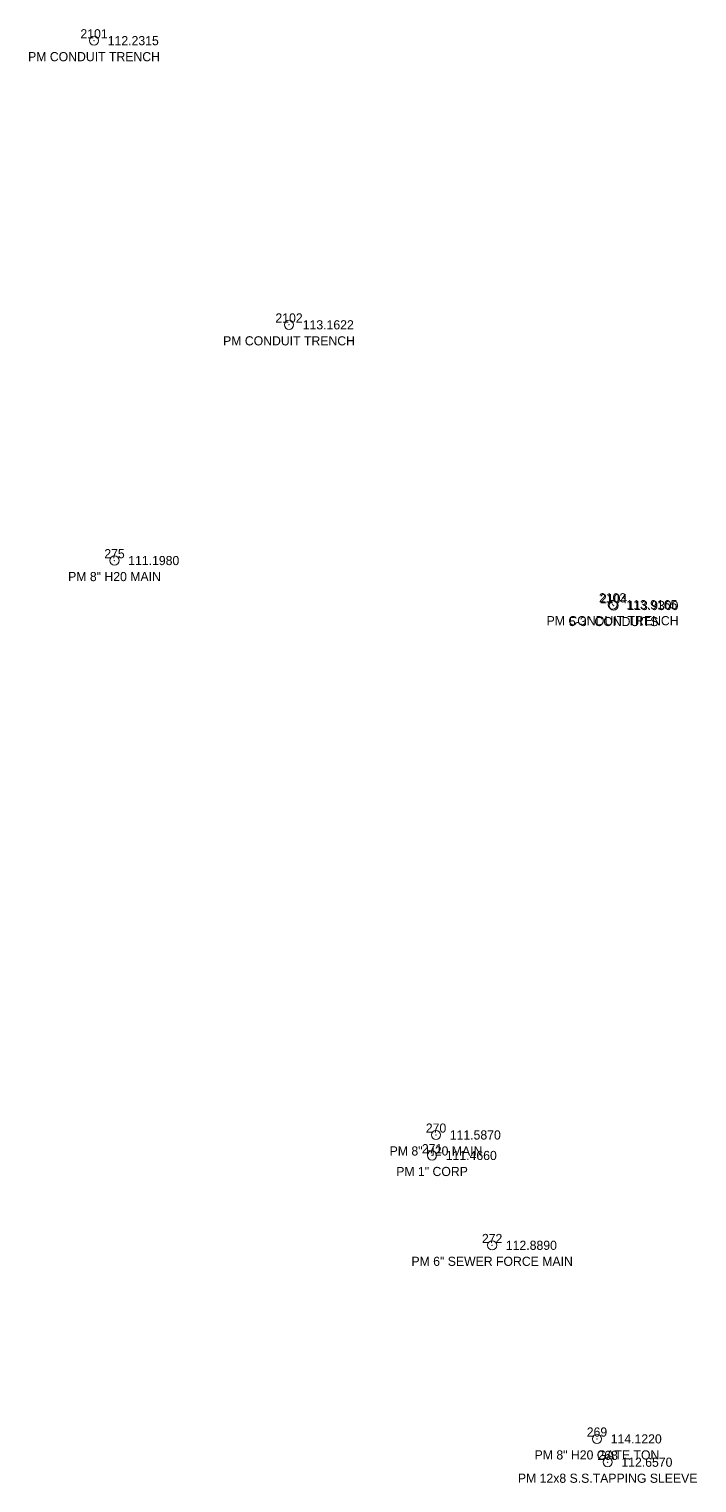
# Model space of a CAD drawing. Extents: x 1196333 to 1196982, y 245092 to 245652.
# Drawn here: x 1196672.2 to 1196708.7, y 245091.8 to 245171.3 of the extents above; entities that cross this region are included whole.
import ezdxf
from ezdxf.enums import TextEntityAlignment as Align

# ---------------------------------------------------------------- set-up
doc = ezdxf.new("R2010")
doc.units = 21
doc.header["$LTSCALE"] = 50
doc.header["$MEASUREMENT"] = 0
for name, color, linetype, lineweight, true_color in [('PNTDESC', 3, 'Continuous', 0, 0x00ff00), ('PNTELEV', 5, 'Continuous', 0, 0x0000ff), ('PNTS', 1, 'Continuous', 0, 0xff0000)]:
    doc.layers.add(name, color=color, linetype=linetype, lineweight=lineweight, true_color=true_color)
doc.layers.add('PNTNO', color=7, linetype='Continuous', lineweight=0)
doc.styles.add('PTXT', font='txt', dxfattribs={"height": 0.304801})

msp = doc.modelspace()

# ---------------------------------------------------------------- linework, layer by layer
at = {"layer": 'PNTS', "linetype": 'Continuous'}
for centre in [(1196675.7717, 245170.6385, 112.2315), (1196686.4256, 245155.1077, 113.1622), (1196676.89, 245142.225, 111.198), (1196704.1044, 245139.8132, 113.9165), (1196704.1626, 245139.7676, 113.93), (1196694.458, 245110.833, 111.587), (1196694.239, 245109.711, 111.466), (1196697.523, 245104.802, 112.889), (1196703.251, 245094.221, 114.122), (1196703.835, 245092.947, 112.657)]:
    msp.add_circle(centre, 0.25, dxfattribs=at)
at = {"layer": 'PNTS'}
for p in [(1196675.7717, 245170.6385, 112.2315), (1196686.4256, 245155.1077, 113.1622), (1196676.89, 245142.225, 111.198), (1196704.1044, 245139.8132, 113.9165), (1196704.1626, 245139.7676, 113.93), (1196694.458, 245110.833, 111.587), (1196694.239, 245109.711, 111.466), (1196697.523, 245104.802, 112.889), (1196703.251, 245094.221, 114.122), (1196703.835, 245092.947, 112.657)]:
    msp.add_point(p, dxfattribs=at)

# ---------------------------------------------------------------- texts
at = {"layer": 'PNTDESC', "style": 'PTXT'}
for s, p in [('PM CONDUIT TRENCH', (1196675.7717, 245169.7635, 112.2315)), ('PM CONDUIT TRENCH', (1196686.4256, 245154.2327, 113.1622)), ('PM 8" H20 MAIN', (1196676.89, 245141.35, 111.198)), ('PM CONDUIT TRENCH', (1196704.1044, 245138.9382, 113.9165)), ('5-3" CONDUITS', (1196704.1626, 245138.8926, 113.93)), ('PM 8" H20 MAIN', (1196694.458, 245109.958, 111.587)), ('PM 1" CORP', (1196694.239, 245108.836, 111.466)), ('PM 6" SEWER FORCE MAIN', (1196697.523, 245103.927, 112.889)), ('PM 8" H20 GATE TON', (1196703.251, 245093.346, 114.122)), ('PM 12x8 S.S.TAPPING SLEEVE', (1196703.835, 245092.072, 112.657))]:
    msp.add_text(s, height=0.5, dxfattribs=at).set_placement(p, align=Align.MIDDLE)
at = {"layer": 'PNTELEV', "style": 'PTXT'}
for s, p in [('112.2315', (1196676.5217, 245170.3885, 112.2315)), ('113.1622', (1196687.1756, 245154.8577, 113.1622)), ('111.1980', (1196677.64, 245141.975, 111.198)), ('113.9165', (1196704.8544, 245139.5632, 113.9165)), ('113.9300', (1196704.9126, 245139.5176, 113.93)), ('111.5870', (1196695.208, 245110.583, 111.587)), ('111.4660', (1196694.989, 245109.461, 111.466)), ('112.8890', (1196698.273, 245104.552, 112.889)), ('114.1220', (1196704.001, 245093.971, 114.122)), ('112.6570', (1196704.585, 245092.697, 112.657))]:
    msp.add_text(s, height=0.5, dxfattribs=at).set_placement(p)
at = {"layer": 'PNTNO', "style": 'PTXT'}
for s, p in [('2101', (1196675.7717, 245171.0135, 112.2315)), ('2102', (1196686.4256, 245155.4827, 113.1622)), ('275', (1196676.89, 245142.6, 111.198)), ('2103', (1196704.1044, 245140.1882, 113.9165)), ('2104', (1196704.1626, 245140.1426, 113.93)), ('270', (1196694.458, 245111.208, 111.587)), ('271', (1196694.239, 245110.086, 111.466)), ('272', (1196697.523, 245105.177, 112.889)), ('269', (1196703.251, 245094.596, 114.122)), ('268', (1196703.835, 245093.322, 112.657))]:
    msp.add_text(s, height=0.5, dxfattribs=at).set_placement(p, align=Align.MIDDLE)

doc.saveas('drawing.dxf')
